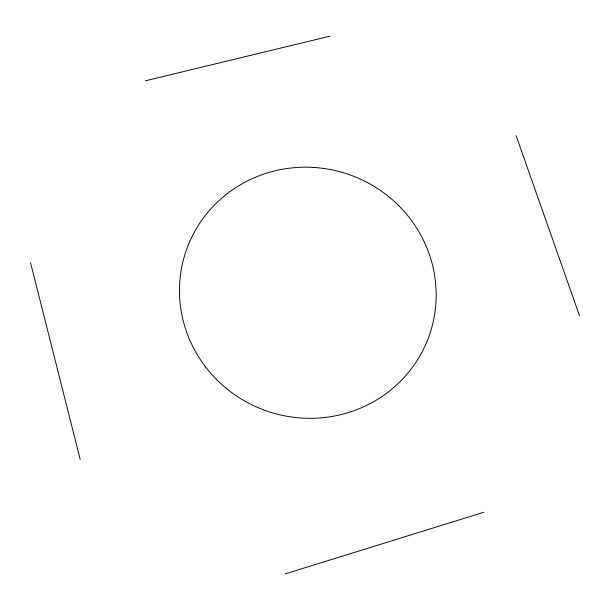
<?xml version="1.0" encoding="UTF-8"?>
<svg xmlns="http://www.w3.org/2000/svg" width="610" height="610" viewBox="0 0 610 610"><rect width="100%" height="100%" fill="white"/><g stroke="black" fill="none" stroke-linecap="round" stroke-linejoin="round"><path stroke-width="0.91" d="M285.274 573.865L483.646 512.308M145.371 80.817L330.063 36.135M516.106 135.672L579.5 315.683M30.5 262.536L80.192 459.368M205.669 367.052A128.748 125.187 19.2 0 0 426.215 343.3A128.748 125.187 19.2 0 0 291.588 167.941A128.748 125.187 19.2 0 0 205.669 367.052"/></g></svg>
